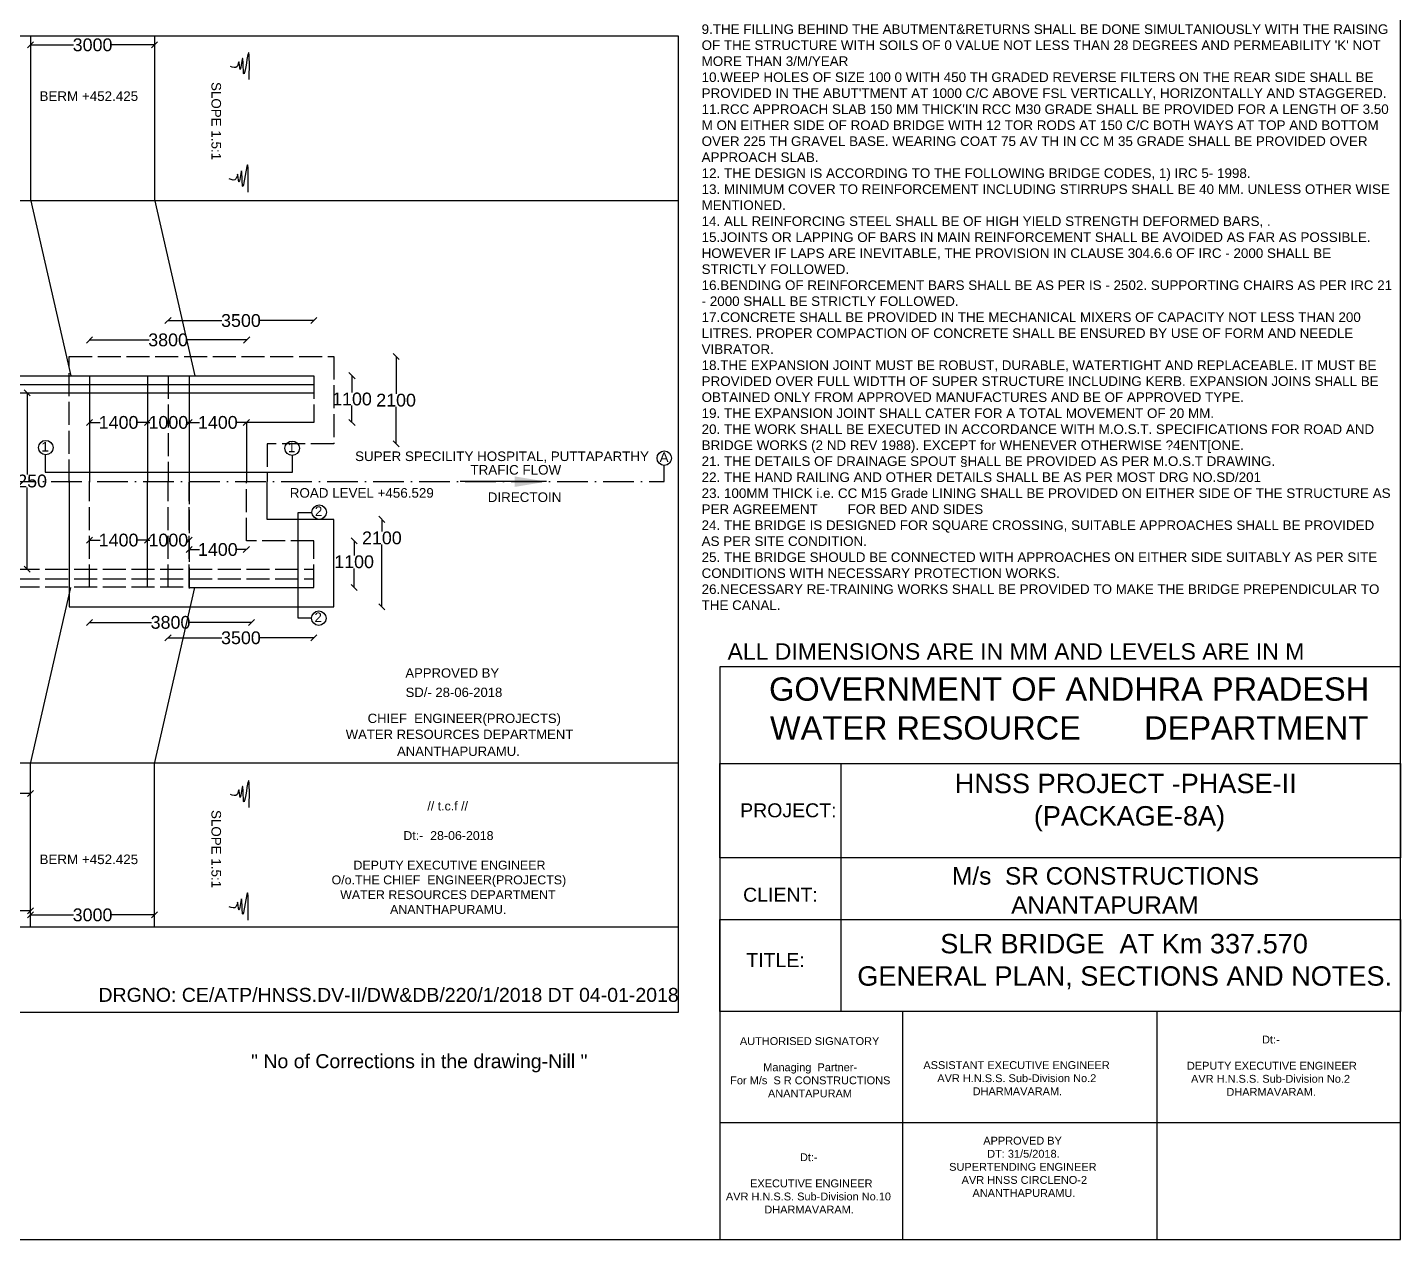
# Model space of a CAD drawing. Header units: millimetres. Extents: x 5124 to 3180019, y 2311 to 45961842.
# Drawn here: x 3158530 to 3180019, y 45929243 to 45948209 of the extents above; entities that cross this region are included whole.
import ezdxf

# ---------------------------------------------------------------- set-up
doc = ezdxf.new("R2010")
doc.units = ezdxf.units.MM
doc.header["$MEASUREMENT"] = 0
doc.linetypes.add('ACAD_ISO02W100', pattern=[15, 12, -3])
doc.linetypes.add('ACAD_ISO10W100', pattern=[18, 12, -3, 0, -3])
for name, color, linetype in [('DIMENSION', 7, 'Continuous'), ('DRAWING', 7, 'Continuous'), ('TEXT', 7, 'Continuous')]:
    doc.layers.add(name, color=color, linetype=linetype)
doc.styles.get("Standard").update_dxf_attribs({"font": 'arial.ttf', "height": 200})
doc.dimstyles.get("Standard").update_dxf_attribs({"dimtxt": 200, "dimasz": 110, "dimexe": 0.18, "dimexo": 0.0625, "dimgap": 0.09, "dimtad": 0, "dimtih": 1, "dimtoh": 1, "dimdec": 0, "dimzin": 0, "dimdsep": 46, "dimtxsty": 'Standard', "dimblk": 'OBLIQUE', "dimcen": 0.09, "dimse1": 1, "dimse2": 1, "dimadec": 0, "dimazin": 0, "dimtfac": 1, "dimtdec": 0, "dimtofl": 0, "dimtmove": 0, "dimatfit": 3, "dimfxl": 1, "dimtolj": 1, "dimtzin": 0, "dimarcsym": 0})

# ---------------------------------------------------------------- blocks, each defined once
blk = doc.blocks.new('_Oblique')
at = {"color": 0, "linetype": 'ByBlock', "lineweight": -2}
blk.add_line((-0.5, -0.5), (0.5, 0.5), dxfattribs=at)
blk = doc.blocks.new('*D94')
at = {"layer": 'Defpoints', "color": 0, "transparency": 16777216}
for p in [(3158578, 45947936), (3158578, 45947936), (3160520, 45947936)]:
    blk.add_point(p, dxfattribs=at)
at = {"layer": 'DRAWING', "color": 0, "lineweight": -2, "transparency": 16777216}
for p, q in [((3158578, 45947936), (3159250, 45947936)), ((3160520, 45947936), (3159847, 45947936))]:
    blk.add_line(p, q, dxfattribs=at)
at = {"layer": 'DRAWING', "color": 0, "lineweight": -2, "transparency": 16777216, "xscale": 95, "yscale": 95, "zscale": 95, "rotation": 180}
blk.add_blockref('_Oblique', (3158578, 45947936), dxfattribs=at)
at = {"layer": 'DRAWING', "color": 0, "lineweight": -2, "transparency": 16777216, "xscale": 95, "yscale": 95, "zscale": 95}
blk.add_blockref('_Oblique', (3160520, 45947936), dxfattribs=at)
at = {"layer": 'DRAWING', "color": 0, "transparency": 16777216, "insert": (3159549, 45947936), "char_height": 200, "attachment_point": 5}
blk.add_mtext('\\A1;3000', dxfattribs=at)
blk = doc.blocks.new('*D96')
at = {"layer": 'Defpoints', "color": 0, "transparency": 16777216}
for p in [(3160730, 45943622), (3160730, 45942760), (3163012, 45942760)]:
    blk.add_point(p, dxfattribs=at)
at = {"layer": 'DRAWING', "color": 0, "lineweight": -2, "transparency": 16777216}
for p, q in [((3160730, 45943622), (3161573, 45943622)), ((3163012, 45943622), (3162170, 45943622))]:
    blk.add_line(p, q, dxfattribs=at)
at = {"layer": 'DRAWING', "color": 0, "lineweight": -2, "transparency": 16777216, "xscale": 95, "yscale": 95, "zscale": 95, "rotation": 180}
blk.add_blockref('_Oblique', (3160730, 45943622), dxfattribs=at)
at = {"layer": 'DRAWING', "color": 0, "lineweight": -2, "transparency": 16777216, "xscale": 95, "yscale": 95, "zscale": 95}
blk.add_blockref('_Oblique', (3163012, 45943622), dxfattribs=at)
at = {"layer": 'DRAWING', "color": 0, "transparency": 16777216, "insert": (3161871, 45943622), "char_height": 200, "attachment_point": 5}
blk.add_mtext('\\A1;3500', dxfattribs=at)
blk = doc.blocks.new('*D97')
at = {"layer": 'Defpoints', "color": 0, "transparency": 16777216}
for p in [(3159502, 45943319), (3161961, 45943060), (3159502, 45942760)]:
    blk.add_point(p, dxfattribs=at)
at = {"layer": 'DRAWING', "color": 0, "lineweight": -2, "transparency": 16777216}
for p, q in [((3159502, 45943319), (3160433, 45943319)), ((3161961, 45943319), (3161030, 45943319))]:
    blk.add_line(p, q, dxfattribs=at)
at = {"layer": 'DRAWING', "color": 0, "lineweight": -2, "transparency": 16777216, "xscale": 95, "yscale": 95, "zscale": 95, "rotation": 180}
blk.add_blockref('_Oblique', (3159502, 45943319), dxfattribs=at)
at = {"layer": 'DRAWING', "color": 0, "lineweight": -2, "transparency": 16777216, "xscale": 95, "yscale": 95, "zscale": 95}
blk.add_blockref('_Oblique', (3161961, 45943319), dxfattribs=at)
at = {"layer": 'DRAWING', "color": 0, "transparency": 16777216, "insert": (3160731, 45943319), "char_height": 200, "attachment_point": 5}
blk.add_mtext('\\A1;3800', dxfattribs=at)
blk = doc.blocks.new('*D98')
at = {"layer": 'Defpoints', "color": 0, "transparency": 16777216}
for p in [(3163012, 45942760), (3163012, 45942028), (3163609, 45942028)]:
    blk.add_point(p, dxfattribs=at)
at = {"layer": 'DRAWING', "color": 0, "lineweight": -2, "transparency": 16777216}
for p, q in [((3163609, 45942760), (3163609, 45942496)), ((3163609, 45942028), (3163609, 45942291))]:
    blk.add_line(p, q, dxfattribs=at)
at = {"layer": 'DRAWING', "color": 0, "lineweight": -2, "transparency": 16777216, "xscale": 95, "yscale": 95, "zscale": 95}
for p, rotation in [((3163609, 45942760), 90), ((3163609, 45942028), 270)]:
    blk.add_blockref('_Oblique', p, dxfattribs=dict(at, rotation=rotation))
at = {"layer": 'DRAWING', "color": 0, "transparency": 16777216, "insert": (3163609, 45942394), "char_height": 200, "attachment_point": 5}
blk.add_mtext('\\A1;1100', dxfattribs=at)
blk = doc.blocks.new('*D99')
at = {"layer": 'Defpoints', "color": 0, "transparency": 16777216}
for p in [(3163324, 45943060), (3163324, 45941692), (3164299, 45941692)]:
    blk.add_point(p, dxfattribs=at)
at = {"layer": 'DRAWING', "color": 0, "lineweight": -2, "transparency": 16777216}
for p, q in [((3164299, 45943060), (3164299, 45942478)), ((3164299, 45941692), (3164299, 45942274))]:
    blk.add_line(p, q, dxfattribs=at)
at = {"layer": 'DRAWING', "color": 0, "lineweight": -2, "transparency": 16777216, "xscale": 95, "yscale": 95, "zscale": 95}
for p, rotation in [((3164299, 45943060), 90), ((3164299, 45941692), 270)]:
    blk.add_blockref('_Oblique', p, dxfattribs=dict(at, rotation=rotation))
at = {"layer": 'DRAWING', "color": 0, "transparency": 16777216, "insert": (3164299, 45942376), "char_height": 200, "attachment_point": 5}
blk.add_mtext('\\A1;2100', dxfattribs=at)
blk = doc.blocks.new('*D100')
at = {"layer": 'Defpoints', "color": 0, "transparency": 16777216}
for p in [(3161061, 45942028), (3161061, 45942028), (3161956, 45942028)]:
    blk.add_point(p, dxfattribs=at)
at = {"layer": 'DRAWING', "color": 0, "lineweight": -2, "transparency": 16777216}
for p, q in [((3161061, 45942028), (3161220, 45942028)), ((3161956, 45942028), (3161798, 45942028))]:
    blk.add_line(p, q, dxfattribs=at)
at = {"layer": 'DRAWING', "color": 0, "lineweight": -2, "transparency": 16777216, "xscale": 95, "yscale": 95, "zscale": 95, "rotation": 180}
blk.add_blockref('_Oblique', (3161061, 45942028), dxfattribs=at)
at = {"layer": 'DRAWING', "color": 0, "lineweight": -2, "transparency": 16777216, "xscale": 95, "yscale": 95, "zscale": 95}
blk.add_blockref('_Oblique', (3161956, 45942028), dxfattribs=at)
at = {"layer": 'DRAWING', "color": 0, "transparency": 16777216, "insert": (3161509, 45942028), "char_height": 200, "attachment_point": 5}
blk.add_mtext('\\A1;1400', dxfattribs=at)
blk = doc.blocks.new('*D101')
at = {"layer": 'Defpoints', "color": 0, "transparency": 16777216}
for p in [(3160409, 45942028), (3160409, 45942028), (3161061, 45942028)]:
    blk.add_point(p, dxfattribs=at)
at = {"layer": 'DRAWING', "color": 0, "lineweight": -2, "transparency": 16777216}
for p, q in [((3160409, 45942028), (3160446, 45942028)), ((3161061, 45942028), (3161024, 45942028))]:
    blk.add_line(p, q, dxfattribs=at)
at = {"layer": 'DRAWING', "color": 0, "lineweight": -2, "transparency": 16777216, "xscale": 95, "yscale": 95, "zscale": 95, "rotation": 180}
blk.add_blockref('_Oblique', (3160409, 45942028), dxfattribs=at)
at = {"layer": 'DRAWING', "color": 0, "lineweight": -2, "transparency": 16777216, "xscale": 95, "yscale": 95, "zscale": 95}
blk.add_blockref('_Oblique', (3161061, 45942028), dxfattribs=at)
at = {"layer": 'DRAWING', "color": 0, "transparency": 16777216, "insert": (3160735, 45942028), "char_height": 200, "attachment_point": 5}
blk.add_mtext('\\A1;1000', dxfattribs=at)
blk = doc.blocks.new('*D102')
at = {"layer": 'Defpoints', "color": 0, "transparency": 16777216}
for p in [(3159502, 45942028), (3159502, 45942028), (3160409, 45942028)]:
    blk.add_point(p, dxfattribs=at)
at = {"layer": 'DRAWING', "color": 0, "lineweight": -2, "transparency": 16777216}
for p, q in [((3159502, 45942028), (3159667, 45942028)), ((3160409, 45942028), (3160245, 45942028))]:
    blk.add_line(p, q, dxfattribs=at)
at = {"layer": 'DRAWING', "color": 0, "lineweight": -2, "transparency": 16777216, "xscale": 95, "yscale": 95, "zscale": 95, "rotation": 180}
blk.add_blockref('_Oblique', (3159502, 45942028), dxfattribs=at)
at = {"layer": 'DRAWING', "color": 0, "lineweight": -2, "transparency": 16777216, "xscale": 95, "yscale": 95, "zscale": 95}
blk.add_blockref('_Oblique', (3160409, 45942028), dxfattribs=at)
at = {"layer": 'DRAWING', "color": 0, "transparency": 16777216, "insert": (3159956, 45942028), "char_height": 200, "attachment_point": 5}
blk.add_mtext('\\A1;1400', dxfattribs=at)
blk = doc.blocks.new('*D103')
at = {"layer": 'Defpoints', "color": 0, "transparency": 16777216}
for p in [(3158656, 45942492), (3158525, 45939731), (3158656, 45939731)]:
    blk.add_point(p, dxfattribs=at)
at = {"layer": 'DRAWING', "color": 0, "lineweight": -2, "transparency": 16777216}
for p, q in [((3158525, 45942492), (3158525, 45941213)), ((3158525, 45939731), (3158525, 45941009))]:
    blk.add_line(p, q, dxfattribs=at)
at = {"layer": 'DRAWING', "color": 0, "lineweight": -2, "transparency": 16777216, "xscale": 95, "yscale": 95, "zscale": 95}
for p, rotation in [((3158525, 45942492), 90), ((3158525, 45939731), 270)]:
    blk.add_blockref('_Oblique', p, dxfattribs=dict(at, rotation=rotation))
at = {"layer": 'DRAWING', "color": 0, "transparency": 16777216, "insert": (3158525, 45941111), "char_height": 200, "attachment_point": 5}
blk.add_mtext('\\A1;4250', dxfattribs=at)
blk = doc.blocks.new('*D105')
at = {"layer": 'Defpoints', "color": 0, "transparency": 16777216}
for p in [(3159502, 45940187), (3159502, 45940187), (3160409, 45940187)]:
    blk.add_point(p, dxfattribs=at)
at = {"layer": 'DRAWING', "color": 0, "lineweight": -2, "transparency": 16777216}
for p, q in [((3159502, 45940187), (3159667, 45940187)), ((3160409, 45940187), (3160245, 45940187))]:
    blk.add_line(p, q, dxfattribs=at)
at = {"layer": 'DRAWING', "color": 0, "lineweight": -2, "transparency": 16777216, "xscale": 95, "yscale": 95, "zscale": 95, "rotation": 180}
blk.add_blockref('_Oblique', (3159502, 45940187), dxfattribs=at)
at = {"layer": 'DRAWING', "color": 0, "lineweight": -2, "transparency": 16777216, "xscale": 95, "yscale": 95, "zscale": 95}
blk.add_blockref('_Oblique', (3160409, 45940187), dxfattribs=at)
at = {"layer": 'DRAWING', "color": 0, "transparency": 16777216, "insert": (3159956, 45940187), "char_height": 200, "attachment_point": 5}
blk.add_mtext('\\A1;1400', dxfattribs=at)
blk = doc.blocks.new('*D106')
at = {"layer": 'Defpoints', "color": 0, "transparency": 16777216}
for p in [(3160409, 45940187), (3161061, 45940187), (3161061, 45940187)]:
    blk.add_point(p, dxfattribs=at)
at = {"layer": 'DRAWING', "color": 0, "lineweight": -2, "transparency": 16777216}
for p, q in [((3160409, 45940187), (3160446, 45940187)), ((3161061, 45940187), (3161024, 45940187))]:
    blk.add_line(p, q, dxfattribs=at)
at = {"layer": 'DRAWING', "color": 0, "lineweight": -2, "transparency": 16777216, "xscale": 95, "yscale": 95, "zscale": 95, "rotation": 180}
blk.add_blockref('_Oblique', (3160409, 45940187), dxfattribs=at)
at = {"layer": 'DRAWING', "color": 0, "lineweight": -2, "transparency": 16777216, "xscale": 95, "yscale": 95, "zscale": 95}
blk.add_blockref('_Oblique', (3161061, 45940187), dxfattribs=at)
at = {"layer": 'DRAWING', "color": 0, "transparency": 16777216, "insert": (3160735, 45940187), "char_height": 200, "attachment_point": 5}
blk.add_mtext('\\A1;1000', dxfattribs=at)
blk = doc.blocks.new('*D107')
at = {"layer": 'Defpoints', "color": 0, "transparency": 16777216}
for p in [(3159502, 45939445), (3162037, 45939445), (3162037, 45938899)]:
    blk.add_point(p, dxfattribs=at)
at = {"layer": 'DRAWING', "color": 0, "lineweight": -2, "transparency": 16777216}
for p, q in [((3159502, 45938899), (3160471, 45938899)), ((3162037, 45938899), (3161068, 45938899))]:
    blk.add_line(p, q, dxfattribs=at)
at = {"layer": 'DRAWING', "color": 0, "lineweight": -2, "transparency": 16777216, "xscale": 95, "yscale": 95, "zscale": 95, "rotation": 180}
blk.add_blockref('_Oblique', (3159502, 45938899), dxfattribs=at)
at = {"layer": 'DRAWING', "color": 0, "lineweight": -2, "transparency": 16777216, "xscale": 95, "yscale": 95, "zscale": 95}
blk.add_blockref('_Oblique', (3162037, 45938899), dxfattribs=at)
at = {"layer": 'DRAWING', "color": 0, "transparency": 16777216, "insert": (3160769, 45938899), "char_height": 200, "attachment_point": 5}
blk.add_mtext('\\A1;3800', dxfattribs=at)
blk = doc.blocks.new('*D108')
at = {"layer": 'Defpoints', "color": 0, "transparency": 16777216}
for p in [(3160730, 45939445), (3163012, 45939445), (3160730, 45938658)]:
    blk.add_point(p, dxfattribs=at)
at = {"layer": 'DRAWING', "color": 0, "lineweight": -2, "transparency": 16777216}
for p, q in [((3160730, 45938658), (3161573, 45938658)), ((3163012, 45938658), (3162170, 45938658))]:
    blk.add_line(p, q, dxfattribs=at)
at = {"layer": 'DRAWING', "color": 0, "lineweight": -2, "transparency": 16777216, "xscale": 95, "yscale": 95, "zscale": 95, "rotation": 180}
blk.add_blockref('_Oblique', (3160730, 45938658), dxfattribs=at)
at = {"layer": 'DRAWING', "color": 0, "lineweight": -2, "transparency": 16777216, "xscale": 95, "yscale": 95, "zscale": 95}
blk.add_blockref('_Oblique', (3163012, 45938658), dxfattribs=at)
at = {"layer": 'DRAWING', "color": 0, "transparency": 16777216, "insert": (3161871, 45938658), "char_height": 200, "attachment_point": 5}
blk.add_mtext('\\A1;3500', dxfattribs=at)
blk = doc.blocks.new('*D109')
at = {"layer": 'Defpoints', "color": 0, "transparency": 16777216}
for p in [(3163012, 45940176), (3163012, 45939445), (3163642, 45939445)]:
    blk.add_point(p, dxfattribs=at)
at = {"layer": 'DRAWING', "color": 0, "lineweight": -2, "transparency": 16777216}
for p, q in [((3163642, 45940176), (3163642, 45939949)), ((3163642, 45939445), (3163642, 45939745))]:
    blk.add_line(p, q, dxfattribs=at)
at = {"layer": 'DRAWING', "color": 0, "lineweight": -2, "transparency": 16777216, "xscale": 95, "yscale": 95, "zscale": 95}
for p, rotation in [((3163642, 45940176), 90), ((3163642, 45939445), 270)]:
    blk.add_blockref('_Oblique', p, dxfattribs=dict(at, rotation=rotation))
at = {"layer": 'DRAWING', "color": 0, "transparency": 16777216, "insert": (3163642, 45939847), "char_height": 200, "attachment_point": 5}
blk.add_mtext('\\A1;1100', dxfattribs=at)
blk = doc.blocks.new('*D110')
at = {"layer": 'Defpoints', "color": 0, "transparency": 16777216}
for p in [(3163324, 45940512), (3163324, 45939144), (3164077, 45939144)]:
    blk.add_point(p, dxfattribs=at)
at = {"layer": 'DRAWING', "color": 0, "lineweight": -2, "transparency": 16777216}
for p, q in [((3164077, 45940512), (3164077, 45940323)), ((3164077, 45939144), (3164077, 45940119))]:
    blk.add_line(p, q, dxfattribs=at)
at = {"layer": 'DRAWING', "color": 0, "lineweight": -2, "transparency": 16777216, "xscale": 95, "yscale": 95, "zscale": 95}
for p, rotation in [((3164077, 45940512), 90), ((3164077, 45939144), 270)]:
    blk.add_blockref('_Oblique', p, dxfattribs=dict(at, rotation=rotation))
at = {"layer": 'DRAWING', "color": 0, "transparency": 16777216, "insert": (3164077, 45940221), "char_height": 200, "attachment_point": 5}
blk.add_mtext('\\A1;2100', dxfattribs=at)
blk = doc.blocks.new('*D119')
at = {"layer": 'Defpoints', "color": 0, "transparency": 16777216}
for p in [(3156799, 45936245), (3156799, 45936223), (3158578, 45936245)]:
    blk.add_point(p, dxfattribs=at)
at = {"layer": 'DRAWING', "color": 0, "lineweight": -2, "transparency": 16777216}
for p, q in [((3156799, 45936223), (3157388, 45936223)), ((3158578, 45936223), (3157989, 45936223))]:
    blk.add_line(p, q, dxfattribs=at)
at = {"layer": 'DRAWING', "color": 0, "lineweight": -2, "transparency": 16777216, "xscale": 95, "yscale": 95, "zscale": 95, "rotation": 180}
blk.add_blockref('_Oblique', (3156799, 45936223), dxfattribs=at)
at = {"layer": 'DRAWING', "color": 0, "lineweight": -2, "transparency": 16777216, "xscale": 95, "yscale": 95, "zscale": 95}
blk.add_blockref('_Oblique', (3158578, 45936223), dxfattribs=at)
at = {"layer": 'DRAWING', "color": 0, "transparency": 16777216, "insert": (3157688, 45936223), "char_height": 200, "attachment_point": 5}
blk.add_mtext('\\A1;2750 ', dxfattribs=at)
blk = doc.blocks.new('*D120')
at = {"layer": 'Defpoints', "color": 0, "transparency": 16777216}
for p in [(3158578, 45934322), (3158578, 45934234), (3160520, 45934234)]:
    blk.add_point(p, dxfattribs=at)
at = {"layer": 'DRAWING', "color": 0, "lineweight": -2, "transparency": 16777216}
for p, q in [((3158578, 45934322), (3159250, 45934322)), ((3160520, 45934322), (3159847, 45934322))]:
    blk.add_line(p, q, dxfattribs=at)
at = {"layer": 'DRAWING', "color": 0, "lineweight": -2, "transparency": 16777216, "xscale": 95, "yscale": 95, "zscale": 95, "rotation": 180}
blk.add_blockref('_Oblique', (3158578, 45934322), dxfattribs=at)
at = {"layer": 'DRAWING', "color": 0, "lineweight": -2, "transparency": 16777216, "xscale": 95, "yscale": 95, "zscale": 95}
blk.add_blockref('_Oblique', (3160520, 45934322), dxfattribs=at)
at = {"layer": 'DRAWING', "color": 0, "transparency": 16777216, "insert": (3159549, 45934322), "char_height": 200, "attachment_point": 5}
blk.add_mtext('\\A1;3000', dxfattribs=at)
blk = doc.blocks.new('*D121')
at = {"layer": 'Defpoints', "color": 0, "transparency": 16777216}
for p in [(3156799, 45934385), (3156799, 45934385), (3158578, 45934322)]:
    blk.add_point(p, dxfattribs=at)
at = {"layer": 'DRAWING', "color": 0, "lineweight": -2, "transparency": 16777216}
for p, q in [((3156799, 45934385), (3157388, 45934385)), ((3158578, 45934385), (3157989, 45934385))]:
    blk.add_line(p, q, dxfattribs=at)
at = {"layer": 'DRAWING', "color": 0, "lineweight": -2, "transparency": 16777216, "xscale": 95, "yscale": 95, "zscale": 95, "rotation": 180}
blk.add_blockref('_Oblique', (3156799, 45934385), dxfattribs=at)
at = {"layer": 'DRAWING', "color": 0, "lineweight": -2, "transparency": 16777216, "xscale": 95, "yscale": 95, "zscale": 95}
blk.add_blockref('_Oblique', (3158578, 45934385), dxfattribs=at)
at = {"layer": 'DRAWING', "color": 0, "transparency": 16777216, "insert": (3157688, 45934385), "char_height": 200, "attachment_point": 5}
blk.add_mtext('\\A1;2750', dxfattribs=at)
blk = doc.blocks.new('*D130')
at = {"layer": 'Defpoints', "color": 0, "transparency": 16777216}
for p in [(3161061, 45940090), (3161956, 45940176), (3161956, 45940039)]:
    blk.add_point(p, dxfattribs=at)
at = {"layer": 'DRAWING', "color": 0, "lineweight": -2, "transparency": 16777216}
for p, q in [((3161061, 45940039), (3161220, 45940039)), ((3161956, 45940039), (3161798, 45940039))]:
    blk.add_line(p, q, dxfattribs=at)
at = {"layer": 'DRAWING', "color": 0, "lineweight": -2, "transparency": 16777216, "xscale": 95, "yscale": 95, "zscale": 95, "rotation": 180}
blk.add_blockref('_Oblique', (3161061, 45940039), dxfattribs=at)
at = {"layer": 'DRAWING', "color": 0, "lineweight": -2, "transparency": 16777216, "xscale": 95, "yscale": 95, "zscale": 95}
blk.add_blockref('_Oblique', (3161956, 45940039), dxfattribs=at)
at = {"layer": 'DRAWING', "color": 0, "transparency": 16777216, "insert": (3161509, 45940039), "char_height": 200, "attachment_point": 5}
blk.add_mtext('\\A1;1400', dxfattribs=at)

msp = doc.modelspace()

# ---------------------------------------------------------------- linework, layer by layer
at = {"layer": 'DIMENSION'}
msp.add_lwpolyline([(3150258.9, 45948075.8), (3168713.6, 45948075.8), (3168713.6, 45932797.4)], dxfattribs=at)
at = {"layer": 'DRAWING'}
msp.add_lwpolyline([(3180019.1, 45961842.3), (3131278.1, 45961842.3), (3131278.1, 45929243.1), (3180019.1, 45929243.1)], close=True, dxfattribs=at)
for points in [[(3158577.9, 45948075.8), (3158577.9, 45945519.4), (3159210.2, 45942759.5)], [(3160519.6, 45948075.8), (3160519.6, 45945519.4), (3161151.8, 45942759.5)], [(3150258.9, 45945503), (3168713.6, 45945503)], [(3150258.9, 45942759.5), (3161061.3, 45942759.5)], [(3159501.9, 45942759.5), (3159501.9, 45941108.5)], [(3160409.3, 45942759.5), (3160409.3, 45941108.5)], [(3161061.3, 45942759.5), (3161061.3, 45941108.5)], [(3161061.3, 45942759.5), (3163012.5, 45942759.5)], [(3150258.9, 45942622.2), (3163012.5, 45942622.2)], [(3150258.9, 45942491.7), (3163012.5, 45942491.7)], [(3163012.5, 45942027.6), (3161956.1, 45942027.6), (3161956.1, 45941102.1)], [(3158809.2, 45941517.9), (3158809.2, 45941252.2), (3162677.5, 45941252.2), (3162677.5, 45941511.1)], [(3168495.7, 45941102.1), (3168495.7, 45941356.7)], [(3159180.9, 45941114.8), (3159180.9, 45939144.1), (3163324.4, 45939144.1), (3163324.4, 45940511.8), (3162280.2, 45940511.8), (3162280.2, 45941102.1)], [(3160409.3, 45939444.6), (3160409.3, 45941095.6)], [(3162977.4, 45940613), (3162759.3, 45940613), (3162759.3, 45938970.2), (3162967.9, 45938970.2)], [(3158577.9, 45934128.3), (3158577.9, 45936684.7), (3159210.2, 45939444.6)], [(3160519.6, 45934128.3), (3160519.6, 45936684.7), (3161151.8, 45939444.6)], [(3161061.3, 45939444.6), (3163012.5, 45939444.6)], [(3150258.9, 45936701.1), (3168713.6, 45936701.1)], [(3168713.6, 45934128.3), (3150241.9, 45934128.3)], [(3168713.6, 45932797.4), (3131804.1, 45932797.4)]]:
    msp.add_lwpolyline(points, dxfattribs=at)
at = {"layer": 'DRAWING', "linetype": 'ACAD_ISO02W100', "ltscale": 30}
for points in [[(3159180.9, 45941089.3), (3159180.9, 45943060), (3163324.4, 45943060), (3163324.4, 45941692.3), (3162280.2, 45941692.3), (3162280.2, 45941102.1)], [(3160730.4, 45942759.5), (3160730.4, 45941099.9)], [(3163012.5, 45942759.5), (3163012.5, 45942027.6)], [(3159501.9, 45939444.6), (3159501.9, 45941095.6)], [(3160730.4, 45939444.6), (3160730.4, 45941104.3)], [(3161061.3, 45941108.5), (3161061.3, 45939429.4)], [(3161061.3, 45939444.6), (3161061.3, 45941095.6)], [(3163012.5, 45940176.5), (3161956.1, 45940176.5), (3161956.1, 45941102.1)], [(3163012.5, 45939444.6), (3163012.5, 45940176.5)], [(3150258.9, 45939730.8), (3163012.5, 45939730.8)], [(3150258.9, 45939579.9), (3163012.5, 45939579.9)], [(3150258.9, 45939454.9), (3161061.3, 45939454.9)]]:
    msp.add_lwpolyline(points, dxfattribs=at)
at = {"layer": 'DRAWING', "linetype": 'ACAD_ISO10W100', "ltscale": 40}
msp.add_lwpolyline([(3150258.9, 45941102.1), (3168495.7, 45941102.1)], dxfattribs=at)
at = {"layer": 'DRAWING'}
for centre in [(3158816.8, 45941634.4), (3162672.9, 45941623.9), (3168495.7, 45941469.7), (3163096, 45940624.8), (3163089.6, 45938965.3)]:
    msp.add_circle(centre, 113, dxfattribs=at)
for points in [[(3162000.6, 45947393), (3161982.9, 45947797.8), (3161913.5, 45947487), (3161895.8, 45947721.4), (3161856.7, 45947552.7), (3161837.1, 45947671.7), (3161810.4, 45947598.9), (3161705.6, 45947597.1)], [(3161983, 45945634.1), (3161965.3, 45946038.8), (3161896, 45945728.1), (3161878.2, 45945962.5), (3161839.1, 45945793.8), (3161819.5, 45945912.8), (3161792.9, 45945840), (3161688, 45945838.2)], [(3162000.6, 45936001.9), (3161982.9, 45936406.6), (3161913.5, 45936095.9), (3161895.8, 45936330.3), (3161856.7, 45936161.6), (3161837.1, 45936280.5), (3161810.4, 45936207.7), (3161705.6, 45936206)], [(3161983, 45934242.9), (3161965.3, 45934647.7), (3161896, 45934336.9), (3161878.2, 45934571.3), (3161839.1, 45934402.6), (3161819.5, 45934521.6), (3161792.9, 45934448.8), (3161688, 45934447)]]:
    msp.add_spline(points, degree=3, dxfattribs=at)
at = {"layer": 'TEXT'}
for points in [[(3180019.1, 45938203.2), (3169366, 45938203.2), (3169366, 45929243.1), (3180019.1, 45929243.1)], [(3169366, 45936693.8), (3180019.1, 45936693.8), (3180019.1, 45935216.7), (3169366, 45935216.7)], [(3169366, 45934252.2), (3180019.1, 45934252.2), (3180019.1, 45932810.7), (3169366, 45932810.7)]]:
    msp.add_lwpolyline(points, close=True, dxfattribs=at)
for points in [[(3171257.7, 45936693.8), (3171257.7, 45932810.7)], [(3172223.7, 45932810.7), (3172223.7, 45929243.1)], [(3176206.2, 45932810.7), (3176206.2, 45929243.1)], [(3169366, 45931074.9), (3180019.1, 45931074.9)]]:
    msp.add_lwpolyline(points, dxfattribs=at)

# ---------------------------------------------------------------- texts
at = {"layer": 'DRAWING'}
for s, height, p in [('BERM +452.425', 150, (3158718.9, 45947059.3)), ('1', 150, (3158749, 45941573.4)), ('1', 150, (3162605.1, 45941562.9)), ('SUPER SPECILITY HOSPITAL, PUTTAPARTHY', 150, (3163657.8, 45941424.2)), ('A', 150, (3168423.5, 45941408.7)), ('TRAFIC FLOW', 150, (3165462.6, 45941211.8)), ('ROAD LEVEL +456.529', 150, (3162635.5, 45940851.1)), ('DIRECTOIN', 150, (3165733.8, 45940783.7)), ('2', 150, (3163028.2, 45940563.8)), ('2', 150, (3163021.8, 45938904.3)), ('APPROVED BY ', 146.557, (3164444.5, 45938034.8)), ('SD/- 28-06-2018', 146.557, (3164448.2, 45937732.3)), ('WATER RESOURCES DEPARTMENT ', 146.557, (3163511.5, 45937074.8)), ('ANANTHAPURAMU. ', 146.557, (3164314, 45936810.1)), ('BERM +452.425', 150, (3158718.9, 45935117.3))]:
    msp.add_text(s, height=height, dxfattribs=at).set_placement(p)
for p in [(3161409.8, 45947355.8), (3161409.8, 45935964.6)]:
    msp.add_text('SLOPE 1.5:1', height=150, rotation=270, dxfattribs=at).set_placement(p)
at = {"layer": 'DRAWING', "attachment_point": 1}
for s, insert, char_height, width in [('CHIEF  ENGINEER(PROJECTS)', (3163854.3, 45937471.7), 146.557, 4116.147), ('\\pi3164.2;// t.c.f //\\P\\pi3481.9;\\P\\pi2787.9;Dt:-  28-06-2018\\P\\pi3481.9;\\P\\pi1953.8; DEPUTY EXECUTIVE ENGINEER\\P\\pi0;^I^I^IO/o.THE CHIEF  ENGINEER(PROJECTS)\\P\\pi1799.7;WATER RESOURCES DEPARTMENT\\P\\pi2580.4;ANANTHAPURAMU.', (3161624.7, 45936096.1), 138.74, 6963.77)]:
    msp.add_mtext(s, dxfattribs=dict(at, insert=insert, char_height=char_height, width=width))
at = {"layer": 'TEXT', "attachment_point": 1}
for s, insert, char_height, width in [("{\\H1.0688x;NOTES AND SPECIFICATIONS :\\P\\P}1.ALL THE DIMENSIONS ARE IN MILLIMETRES AND LEVELS ARE IN METRES. \\P2.DO NOT SCALE THE DRAWING. ONLY FIGURED DIMENSIONS SHALL BE FOLLOWED. \\P3.S.LB. IS DESIGNED FOR A CARRIAGE WAY WIDTH OF 4.25 m AND FOR CLASS A LOADING (IRC). \\PFOR PERPENDICULAR CROSSING.\\P4.THE ABUTMENT & RETURNS ARE DESIGNED FOR EARTH PRESSURE COMPUTED BY TVA PROCEDURE TAKING THE WEIGHT OF CONCRETE AS 2400KM/ CUM AND ANGLE OF INTERNAL FRICTION AS 28 AND THE WEIGHT OF SATURATED EARTH AS 2100KG/CUM.\\P5.THE SCHEDULE OF REINFORCMENT SHALL BE PREPARED AND MAY BE GOT APPROVED FROM THE COMPETENT AUTHORITY BEFORE COMMENCEMENT OF EXECUTION OF WORK.\\P6.THE ABUTMENT,PIERS & WINGS SHALL BE IN CCM15 AND ITS FOUNDATIONS SHALL BE IN CC M15 GRADE USING 40 MM MAXIMUM SIZE GRADED AGGREGATE. \\P7.BED BLOCK 300 THICK IN RCC M25 GRADE USING 20MM MAXIMUM SIZE GRADED COARSE AGGREGATE WITH REINFORCEMENT SHOWN IN DRAWING SHALL BE PROVIDED OVER ABUTMENT AND PIER TOP SURFACE OF BED BLOCK SHALL BE RENDERED PERFECTLY SMOOTH BEFORE LAYING THE CRAFT PAPER.\\P8.THE DESIGN STRESSES ON FOUNDATION STRATA UNDER VARIOUS COMPONENTS OF THE STRUCTURE ARE GIVEN IN STRESS TABLE. IF THE FOUNDATION STRATA MET WITH DURING EXECUTION IS NOT ABLE TO TAKE THE DESIGNED STRESSES THE SECTIONS HAVE TO BE MODIFIED SUITABLY AND SAME ARE GOT APPROVED BY THE COMPETPET AUTHORITY.\\P9.THE FILLING BEHIND THE ABUTMENT&RETURNS SHALL BE DONE SIMULTANIOUSLY WITH THE RAISING OF THE STRUCTURE WITH SOILS OF 0 VALUE NOT LESS THAN 28 DEGREES AND PERMEABILITY 'K' NOT MORE THAN 3/M/YEAR \\P10.WEEP HOLES OF SIZE 100 0 WITH 450 TH GRADED REVERSE FILTERS ON THE REAR SIDE SHALL BE PROVIDED IN THE ABUT'TMENT AT 1000 C/C ABOVE FSL VERTICALLY, HORIZONTALLY AND STAGGERED.\\P11.RCC APPROACH SLAB 150 MM THICK'IN RCC M30 GRADE SHALL BE PROVIDED FOR A LENGTH OF 3.50 M ON EITHER SIDE OF ROAD BRIDGE WITH 12 TOR RODS AT 150 C/C BOTH WAYS AT TOP AND BOTTOM OVER 225 TH GRAVEL BASE. WEARING COAT 75 AV TH IN CC M 35 GRADE SHALL BE PROVIDED OVER APPROACH SLAB. \\P12. THE DESIGN IS ACCORDING TO THE FOLLOWING BRIDGE CODES, 1) IRC 5- 1998.\\P13. MINIMUM COVER TO REINFORCEMENT INCLUDING STIRRUPS SHALL BE 40 MM. UNLESS OTHER WISE MENTIONED.\\P14. ALL REINFORCING STEEL SHALL BE OF HIGH YIELD STRENGTH DEFORMED BARS, .\\P15.JOINTS OR LAPPING OF BARS IN MAIN REINFORCEMENT SHALL BE AVOIDED AS FAR AS POSSIBLE. HOWEVER IF LAPS ARE INEVITABLE, THE PROVISION IN CLAUSE 304.6.6 OF IRC - 2000 SHALL BE STRICTLY FOLLOWED. \\P16.BENDING OF REINFORCEMENT BARS SHALL BE AS PER IS - 2502. SUPPORTING CHAIRS AS PER IRC 21 - 2000 SHALL BE STRICTLY FOLLOWED.\\P17.CONCRETE SHALL BE PROVIDED IN THE MECHANICAL MIXERS OF CAPACITY NOT LESS THAN 200 LITRES. PROPER COMPACTION OF CONCRETE SHALL BE ENSURED BY USE OF FORM AND NEEDLE VIBRATOR. \\P18.THE EXPANSION JOINT MUST BE ROBUST, DURABLE, WATERTIGHT AND REPLACEABLE. IT MUST BE PROVIDED OVER FULL WIDTTH OF SUPER STRUCTURE INCLUDING KERB. EXPANSION JOINS SHALL BE OBTAINED ONLY FROM APPROVED MANUFACTURES AND BE OF APPROVED TYPE. \\P19. THE EXPANSION JOINT SHALL CATER FOR A TOTAL MOVEMENT OF 20 MM. \\P20. THE WORK SHALL BE EXECUTED IN ACCORDANCE WITH M.O.S.T. SPECIFICATIONS FOR ROAD AND BRIDGE WORKS (2 ND REV 1988). EXCEPT for WHENEVER OTHERWISE ?4ENT[ONE.\\P21. THE DETAILS OF DRAINAGE SPOUT §HALL BE PROVIDED AS PER M.O.S.T DRAWING. \\P22. THE HAND RAILING AND OTHER DETAILS SHALL BE AS PER MOST DRG NO.SD/201 \\P23. 100MM THICK i.e. CC M15 Grade LINING SHALL BE PROVIDED ON EITHER SIDE OF THE STRUCTURE AS PER AGREEMENT        FOR BED AND SIDES \\P24. THE BRIDGE IS DESIGNED FOR SQUARE CROSSING, SUITABLE APPROACHES SHALL BE PROVIDED AS PER SITE CONDITION. \\P25. THE BRIDGE SHOULD BE CONNECTED WITH APPROACHES ON EITHER SIDE SUITABLY AS PER SITE CONDITIONS WITH NECESSARY PROTECTION WORKS. \\P26.NECESSARY RE-TRAINING WORKS SHALL BE PROVIDED TO MAKE THE BRIDGE PREPENDICULAR TO THE CANAL.", (3169080.7, 45953549.1), 150.1871, 10780.529), ('ALL DIMENSIONS ARE IN MM AND LEVELS ARE IN M', (3169486.9, 45938573.2), 257.295, 9181.908), ('PROJECT:', (3169684, 45936068.4), 218.23, 2036.171), ('\\pi1117.1;M/s  SR CONSTRUCTIONS \\P\\pi2042.8;ANANTAPURAM', (3171881.9, 45935070.3), 273.96, 6991.148), ('CLIENT:', (3169730.2, 45934747.6), 218.23, 2036.171), ('\\pi1857.1;SLR BRIDGE  AT Km 337.570\\P\\pi559;GENERAL PLAN, SECTIONS AND NOTES.', (3170958.4, 45934025), 303.759, 9429.522), ('TITLE:', (3169780.5, 45933724.8), 218.23, 1183.382), ('\\pi311.42;DRGNO: CE/ATP/HNSS.DV-II/DW&DB/220/1/2018 DT 04-01-2018', (3159330.2, 45933180.4), 218.231, 9667.365), ('\\pi1991.2;AUTHORISED SIGNATORY\\P\\pi3082;\\P\\pi2356.7;Managing  Partner-\\P\\pi1840.1;For M/s  S R CONSTRUCTIONS\\P\\pi2430.7;ANANTAPURAM', (3167688.4, 45932409.5), 122.805, 6163.927), ('\\pi2953.1;Dt:-  \\P\\pi3082;\\P\\pi1729.4; DEPUTY EXECUTIVE ENGINEER\\P\\pi1842.3;AVR H.N.S.S. Sub-Division No.2\\P\\pi2395.4;DHARMAVARAM.', (3174898.4, 45932433.6), 122.805, 6163.927), ('\\pi8.0876;" No of Corrections in the drawing-Nill "', (3162021.5, 45932143), 218.231, 5253.571), ('\\pi3082;\\P\\P\\pi1624.5;ASSISTANT EXECUTIVE ENGINEER\\P\\pi1842.3;AVR H.N.S.S. Sub-Division No.2\\P\\pi2395.4;DHARMAVARAM.', (3170926.8, 45932443.2), 122.805, 6163.927), ('\\pi2467.7;APPROVED BY\\P\\pi2528.6;DT: 31/5/2018.  \\P\\pi1933.5;SUPERTENDING ENGINEER                \\P\\pi2080.8; AVR HNSS CIRCLENO-2\\P\\pi0;^I^I^I^I       ANANTHAPURAMU.', (3171021.2, 45930851.3), 122.805, 6163.927), ('\\pi2953.1;Dt:- \\P\\pi3082;\\P\\pi2077.3;  EXECUTIVE ENGINEER\\P\\pi1794.1;AVR H.N.S.S. Sub-Division No.10\\P\\pi2395.4;DHARMAVARAM.', (3167666.7, 45930592.4), 122.805, 6163.927)]:
    msp.add_mtext(s, dxfattribs=dict(at, insert=insert, char_height=char_height, width=width))
at = {"layer": 'TEXT', "color": 7, "width": 10395.405, "attachment_point": 5}
for s, insert, char_height in [('GOVERNMENT OF ANDHRA PRADESH\\PWATER RESOURCE       DEPARTMENT', (3174832.3, 45937550.4), 364.511), ('HNSS PROJECT -PHASE-II\\P (PACKAGE-8A)', (3175718.1, 45936080.7), 303.759)]:
    msp.add_mtext(s, dxfattribs=dict(at, insert=insert, char_height=char_height))

# ---------------------------------------------------------------- dimensions: what is measured, and where the dimension line sits
at = {"layer": 'DRAWING'}
for base, p1, p2, angle, text, picture, middle in [((3158577.9, 45947935.8), (3160519.6, 45947935.8), (3158577.9, 45947935.8), 180, '3000', '*D94', (3159548.8, 45947935.8)), ((3160730.4, 45943622.3), (3163012.5, 45942759.5), (3160730.4, 45942759.5), 180, '3500', '*D96', (3161871.5, 45943622.3)), ((3159501.9, 45943319.3), (3161961, 45943060), (3159501.9, 45942759.5), 180, '3800', '*D97', (3160731.4, 45943319.3)), ((3164298.8, 45941692.3), (3163324.4, 45943060), (3163324.4, 45941692.3), 90, '2100', '*D99', (3164298.8, 45942376.1)), ((3163609.1, 45942027.6), (3163012.5, 45942759.5), (3163012.5, 45942027.6), 90, '1100', '*D98', (3163609.1, 45942393.6)), ((3158525.4, 45939730.8), (3158656.3, 45942491.7), (3158656.3, 45939730.8), 90, '4250', '*D103', (3158525.4, 45941111.3)), ((3159501.9, 45942027.6), (3160409.3, 45942027.6), (3159501.9, 45942027.6), 180, '1400', '*D102', (3159955.6, 45942027.6)), ((3160409.3, 45942027.6), (3161061.3, 45942027.6), (3160409.3, 45942027.6), 180, '1000', '*D101', (3160735.3, 45942027.6)), ((3161061.3, 45942027.6), (3161956.1, 45942027.6), (3161061.3, 45942027.6), 180, '1400', '*D100', (3161508.7, 45942027.6)), ((3159501.9, 45940187.3), (3160409.3, 45940187.3), (3159501.9, 45940187.3), 180, '1400', '*D105', (3159955.6, 45940187.3)), ((3161061.3, 45940187.3), (3160409.3, 45940187.3), (3161061.3, 45940187.3), 180, '1000', '*D106', (3160735.3, 45940187.3)), ((3162036.9, 45938898.6), (3159501.9, 45939444.6), (3162036.9, 45939444.6), 180, '3800', '*D107', (3160769.4, 45938898.6)), ((3160730.4, 45938658.4), (3163012.5, 45939444.6), (3160730.4, 45939444.6), 180, '3500', '*D108', (3161871.5, 45938658.4)), ((3156799, 45936223.3), (3158577.9, 45936245.2), (3156799, 45936245.2), 180, '2750 ', '*D119', (3157688.5, 45936223.3)), ((3156799, 45934385.1), (3158577.9, 45934321.9), (3156799, 45934385.1), 180, '2750', '*D121', (3157688.5, 45934385.1)), ((3158577.9, 45934321.9), (3160519.6, 45934233.5), (3158577.9, 45934233.5), 180, '3000', '*D120', (3159548.8, 45934321.9))]:
    dim = msp.add_linear_dim(base=base, p1=p1, p2=p2, angle=angle, text=text, dimstyle='Standard', override={"dimasz": 95, "dimarcsym": 1}, dxfattribs=at)
    dim.commit()
    dim.dimension.update_dxf_attribs({"geometry": picture, "text_midpoint": middle})
for base, p1, p2, text, picture, middle in [((3164077.3, 45939144.1), (3163324.4, 45940511.8), (3163324.4, 45939144.1), '2100', '*D110', (3164077.3, 45940221)), ((3163642.5, 45939444.6), (3163012.5, 45940176.5), (3163012.5, 45939444.6), '1100', '*D109', (3163642.5, 45939847.3))]:
    dim = msp.add_linear_dim(base=base, p1=p1, p2=p2, angle=90, text=text, dimstyle='Standard', override={"dimasz": 95, "dimarcsym": 1}, dxfattribs=at)
    dim.commit()
    dim.dimension.update_dxf_attribs({"geometry": picture, "text_midpoint": middle, "dimtype": 160})
dim = msp.add_linear_dim(base=(3161956.1, 45940038.8), p1=(3161061.3, 45940090), p2=(3161956.1, 45940176.5), text='1400', dimstyle='Standard', override={"dimasz": 95, "dimarcsym": 1}, dxfattribs=at)
dim.commit()
dim.dimension.update_dxf_attribs({"geometry": '*D130', "text_midpoint": (3161508.7, 45940038.8)})

# ---------------------------------------------------------------- leaders
msp.add_leader([(3166654.8, 45941101.8), (3165303.6, 45941101.8)], dimstyle='Standard', override={"dimasz": 500, "dimgap": 0.09, "dimtad": 0, "dimarcsym": 1}, dxfattribs=at)

doc.saveas('drawing.dxf')
